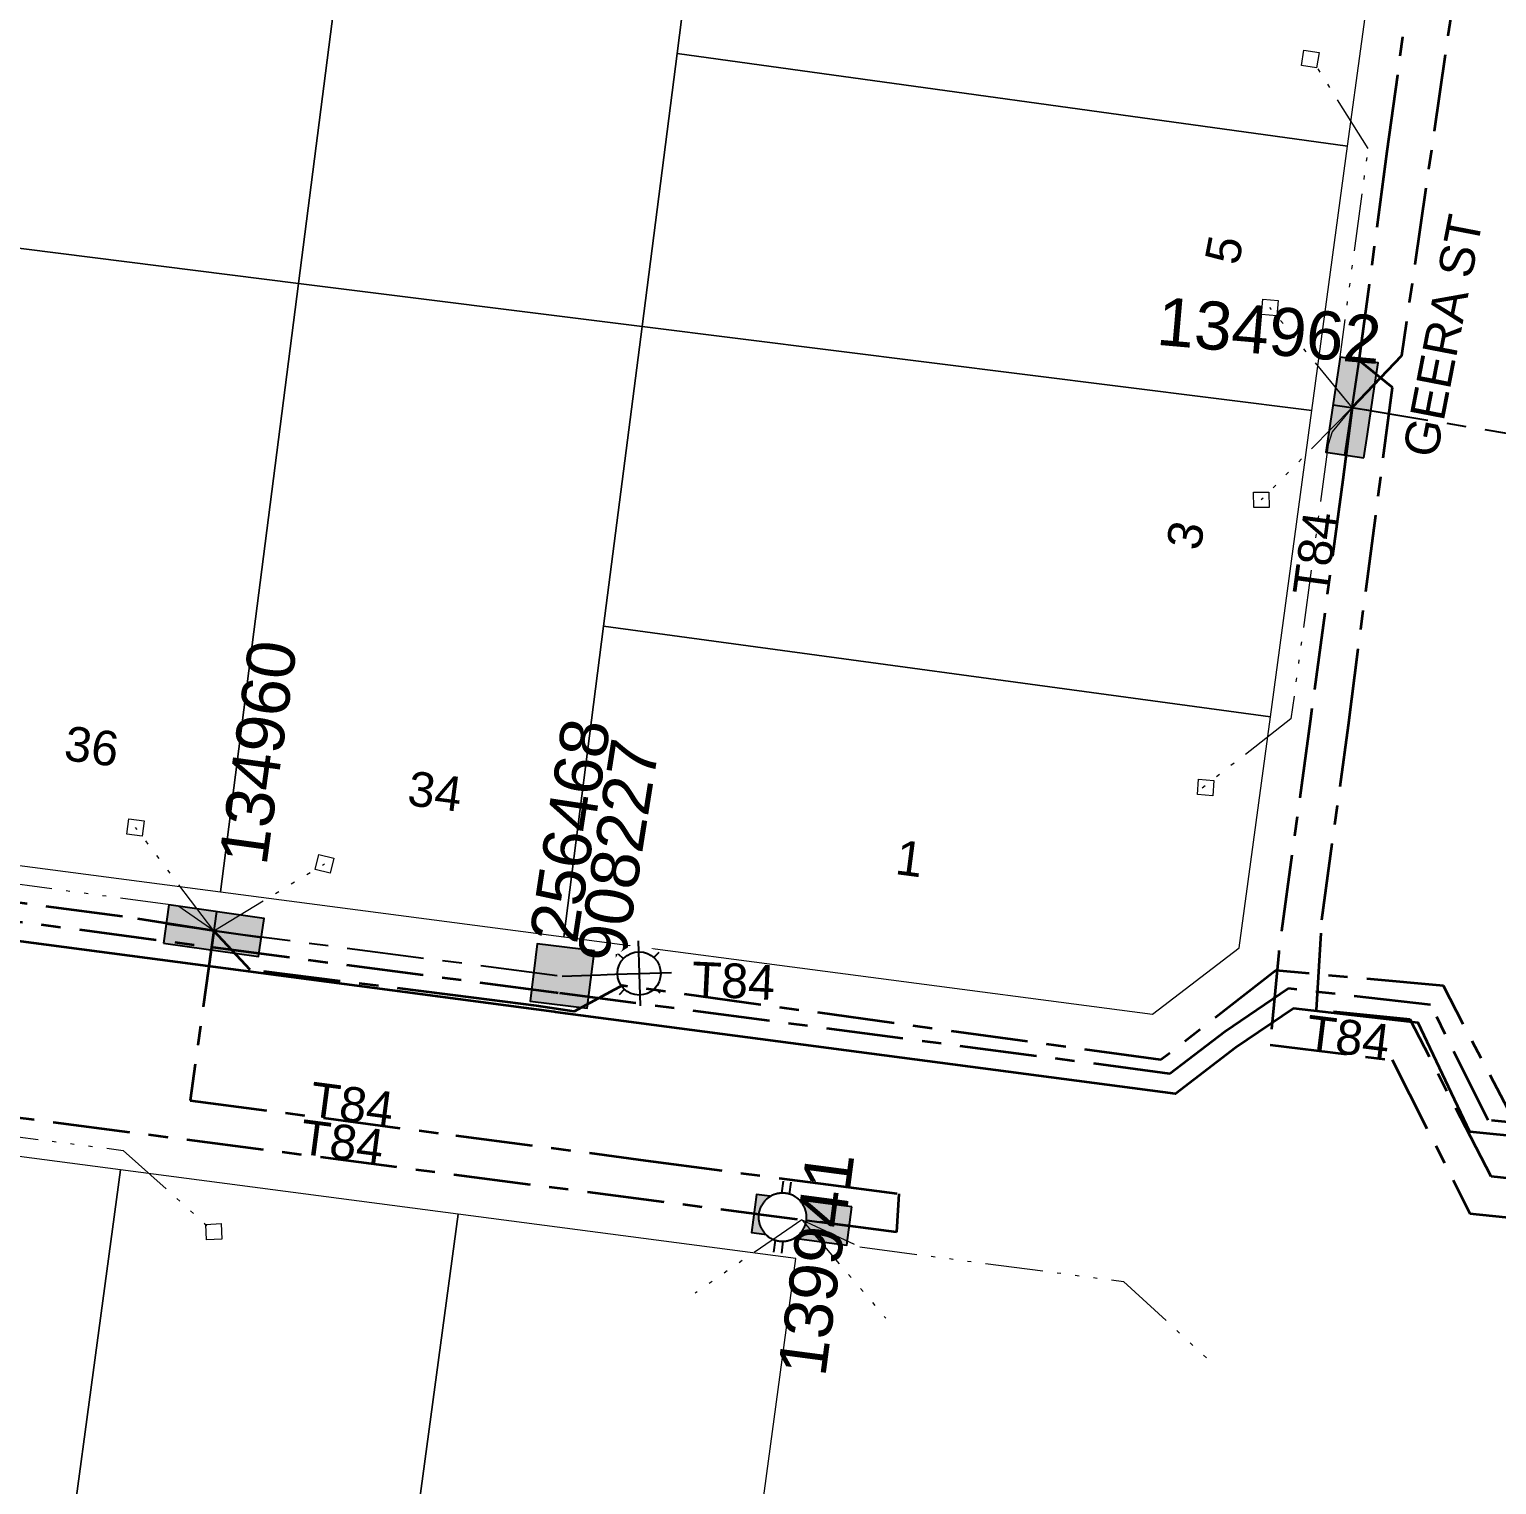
# Model space of a CAD drawing. Header units: metres. Extents: x 264899 to 270320, y 6185871 to 6191197.
# Drawn here: x 268320.3 to 268396.5, y 6186431.7 to 6186507.3 of the extents above; entities that cross this region are included whole.
import ezdxf
from ezdxf.enums import TextEntityAlignment as Align

# ---------------------------------------------------------------- set-up
doc = ezdxf.new("R2010")
doc.units = ezdxf.units.M
doc.linetypes.add('Cable Exist UG', pattern=[7, 4, -1, 1, -1])
doc.linetypes.add('PHANTOMX2', pattern=[6.6, 3, -0.75, 0.2, -0.75, 0.2, -0.75, 0.2, -0.75])
doc.layers.get('0').update_dxf_attribs({"color": 6})
for name, color, linetype, lineweight in [('_User_HV_Exist', 1, 'Continuous', 35), ('_User_LV_Exist', 5, 'Continuous', 35), ('Cadastre Land Parcels_SP_EXT', 118, 'Continuous', 15), ('Cadastre Roads_SP_EXT', 218, 'Continuous', 15), ('Mains_HV_EXT', 13, 'Continuous', 25), ('Mains_LV_EXT', 163, 'Continuous', 25), ('Mains_LV_SL_EXT', 135, 'Continuous', 25), ('Services_SP_EXT', 42, 'PHANTOMX2', 20)]:
    doc.layers.add(name, color=color, linetype=linetype, lineweight=lineweight)
for name, color, linetype in [('Equip_LV_EXT', 7, 'Continuous'), ('Equip_SP_SL_EXT', 7, 'Continuous'), ('SupportsUG_SP_LV_EXT', 7, 'Continuous'), ('SupportsUG_SP_LV_SL_EXT', 7, 'Continuous')]:
    doc.layers.add(name, color=color, linetype=linetype)
doc.layers.get('0').freeze()
doc.styles.add('COLUMN_LABEL', font='arial.ttf', dxfattribs={"height": 2})
doc.styles.add('iecARIAL', font='arial.ttf', dxfattribs={"height": 2})
doc.styles.add('POLE_LABEL', font='arial.ttf', dxfattribs={"height": 2})
doc.styles.add('SL_LABEL', font='arial.ttf', dxfattribs={"height": 2})
doc.styles.get("Standard").update_dxf_attribs({"font": 'arial.ttf'})
doc.linetypes.add('Cable E UG', pattern='A,5,-0.1,["E",Standard,S=1.5,R=0,X=0,Y=-0.75],-1.45', length=6.55)

# ---------------------------------------------------------------- blocks, each defined once
blk = doc.blocks.new('COLUMN_EXT')
blk.add_hatch(color=256).paths.add_polyline_path([(1.5, -1.5), (1.5, 1.5), (-1.5, 1.5), (-1.5, -1.5)])
blk.add_lwpolyline([(1.5, 1.5), (-1.5, 1.5), (-1.5, -1.5), (1.5, -1.5)], close=True)
at = {"flags": 1}
blk.add_attdef('Z', (-1.813, 2.351), '', height=0.2, rotation=180, dxfattribs=at)
at = {"flags": 9}
for tag, p in [('STREETNAME', (-1.813, 1.6)), ('SUBURB', (-1.813, 1.8)), ('NOTES', (-1.813, 2)), ('LOCATION', (-1.813, 1.4)), ('LEGEND', (-1.813, 1.2)), ('USAGE', (-1.813, 1)), ('STATE', (-1.813, 0.8)), ('COLUMN_TYPE', (-1.813, 0.4)), ('OWNED_BY', (-1.813, 0.6))]:
    blk.add_attdef(tag, text='', height=0.2, rotation=180, dxfattribs=at).set_placement(p, align=Align.MIDDLE_LEFT)
for tag, style, p in [('STRUCTURE_PLANT_NUMBER', 'POLE_LABEL', (-1.813, -0.031)), ('STREET_CODE', 'COLUMN_LABEL', (-1.813, 0.2))]:
    blk.add_attdef(tag, text='', height=0.2, rotation=180, dxfattribs=dict(at, style=style)).set_placement(p, align=Align.MIDDLE_LEFT)
at = {"style": 'COLUMN_LABEL', "width": 0.9, "flags": 8}
blk.add_attdef('ASSET_NUM', text='', height=2, rotation=270, dxfattribs=at).set_placement((2, -4), align=Align.MIDDLE_LEFT)
blk = doc.blocks.new('PILLAR_EXT')
blk.add_hatch(color=256).paths.add_polyline_path([(-2.5, 1), (-2.5, -1), (2.5, -1), (2.5, 1)])
for p, q in [((0, 1), (0, -1)), ((-2.5, 0), (2.5, 0))]:
    blk.add_line(p, q)
at = {"ltscale": 10}
blk.add_line((2.5, 0), (-2.5, 0), dxfattribs=at)
blk.add_lwpolyline([(-2.5, -1), (-1.25, -1), (1.25, -1), (2.5, -1), (2.5, 1), (-2.5, 1)], close=True)
at = {"width": 0.9, "flags": 8}
blk.add_attdef('ASSET_NUM', text='', height=2, rotation=90, dxfattribs=at).set_placement((-2, 4), align=Align.MIDDLE_LEFT)
for tag, p, flags in [('OWNED_BY', (0, -0.2), 9), ('STATE', (0, -0.4), 9), ('SUPPORT_TYPE', (0, -0.6), 9), ('USAGE', (0, -0.8), 9), ('LEGEND', (0, -1), 9), ('LOCATION', (0, -1.2), 9), ('NOTES', (0, -1.4), 9), ('PARENT', (0, -1.6), 9), ('STREETNAME', (0, -1.8), 9), ('SUBURB', (0, -2), 1)]:
    blk.add_attdef(tag, p, '', height=0.2, dxfattribs=dict(flags=flags))
blk = doc.blocks.new('SL_LANTERN_EXT')
at = {"flags": 9}
for tag, p in [('LRATECODE', (-7.4, 0)), ('LOUTREACHVOCAB', (-7.2, 0)), ('LOUTREACH', (-7, 0)), ('LANTNUMBER', (-6.6, 0)), ('LNEW', (-6.4, 0)), ('LMASTVOCAB', (-6.2, 0)), ('LMAST', (-6, 0)), ('LLAMPVOCAB', (-5.8, 0)), ('LLAMP', (-5.6, 0)), ('LEXIST', (-5.4, 0)), ('LCHARGE3PERCENT', (-5.2, 0)), ('LCHARGE3', (-5, 0)), ('LCHARGE2PERCENT', (-4.8, 0)), ('LCHARGE2', (-4.6, 0)), ('LCHARGE1PERCENT', (-4.4, 0)), ('LCHARGE1', (-4.2, 0)), ('LCATEGORY', (-4, 0)), ('LBRACKETVOCAB', (-3.8, 0)), ('LBRACKET', (-3.6, 0)), ('LKINGHEIGHT', (-3.4, 0)), ('CREPLACE', (-3.2, 0)), ('CREMOVE', (-3, 0)), ('CNUMBER', (-2.8, 0)), ('CNEW', (-2.6, 0)), ('CEXIST', (-2.4, 0)), ('USAGE', (-2.2, 0)), ('STATE', (-2, 0)), ('OWNED_BY', (-1.8, 0)), ('ORIENTATION', (-1.6, 0)), ('OPERATING_VOLTAGE', (-1.4, 0)), ('NO_PHASES', (-1.2, 0)), ('LANTERN_TYPE', (-1, 0)), ('LANTERN_PURPOSE', (-0.8, 0)), ('CONTROL_TYPE', (-0.6, 0)), ('CONSTRUCTED_VOLTAGE', (-0.4, 0))]:
    blk.add_attdef(tag, text='', height=0.001, rotation=270, dxfattribs=at).set_placement(p, align=Align.MIDDLE_LEFT)
at = {"style": 'SL_LABEL', "flags": 9}
blk.add_attdef('STREET_CODE', text='', height=0.001, rotation=270, dxfattribs=at).set_placement((0.001, 0), align=Align.MIDDLE_LEFT)
at = {"flags": 1}
blk.add_attdef('Z', (0, 0), '', height=0.001, rotation=270, dxfattribs=at)
at = {"width": 0.9}
blk.add_attdef('LNUMBER', text='', height=1, dxfattribs=at).set_placement((7, -1), align=Align.MIDDLE_LEFT)
at = {"flags": 9}
for tag, p in [('LREMOVE', (0, -7.6)), ('LREPLACE', (0, -7.8)), ('LTYPE', (0, -8)), ('LTYPEVOCAB', (0, -8.2)), ('LEGEND', (0, -8.4)), ('SUBURB', (0, -8.6)), ('STREETNAME', (0, -8.8)), ('LOCATION', (0, -9)), ('NOTES', (0, -9.2)), ('MAINTAINED_BY', (0, -9.863))]:
    blk.add_attdef(tag, text='', height=0.001, dxfattribs=at).set_placement(p, align=Align.MIDDLE_LEFT)
blk.add_attdef('OPERATED_BY', (0, -9.607), '', height=0.001, dxfattribs=at)
blk.add_wipeout([(5.688, 0), (5.061, -1.061), (4, -1.688), (2.939, -1.061), (2.313, 0), (2.939, 1.061), (4, 1.687), (5.061, 1.061)])
for p, q in [((4, 1.687), (4, 0)), ((2.939, 1.061), (3.205, 0.795)), ((5.061, 1.061), (4.795, 0.795)), ((0, 0), (4, 0)), ((4, 0), (5.688, 0)), ((4, 0), (4, -1.688)), ((2.939, -1.061), (3.205, -0.795)), ((5.061, -1.061), (4.795, -0.795))]:
    blk.add_line(p, q)
blk.add_circle((4, 0), 1.125)
blk = doc.blocks.new('CCP_EXT')
at = {"flags": 9}
for tag, p in [('USAGE', (0, -1.2)), ('LEGEND', (0, -1.4)), ('LIFE_SUPPORT', (0, -1.6)), ('STATE', (0, -1.8)), ('NOTES', (0, -2))]:
    blk.add_attdef(tag, text='', height=0.2, dxfattribs=at).set_placement(p, align=Align.MIDDLE_LEFT)
blk.add_wipeout([(0, 0.566), (0.566, 0), (0, -0.566), (-0.566, 0)])
blk.add_lwpolyline([(-0.566, 0), (0, 0.566), (0.566, 0), (0, -0.566), (-0.566, 0)])
at = {"flags": 1}
blk.add_attdef('Z', (0, 0), '', height=0.2, dxfattribs=at)
at = {"flags": 9}
for tag, p in [('CCP_TYPE', (0, 0)), ('OPERATING_VOLTAGE', (0, -0.6)), ('ORIENTATION', (0, -0.8)), ('CONSTRUCTED_VOLTAGE', (0, -0.2)), ('NO_PHASES', (0, -0.4)), ('OWNED_BY', (0, -1))]:
    blk.add_attdef(tag, text='', height=0.2, dxfattribs=at).set_placement(p, align=Align.MIDDLE_LEFT)
blk = doc.blocks.new('LV_UG_LINKS_OPEN_EXT')
at = {"layer": 'Equip_LV_EXT'}
for tag, height, flags, p in [('CONSTRUCTED_VOLTAGE', 0.167, 9, (3.167, -1.833)), ('NO_PHASES', 0.167, 9, (3.167, -2)), ('OPERATING_VOLTAGE', 0.2, 9, (3, -2.6)), ('ORIENTATION', 0.2, 9, (3, -2.8)), ('STATE', 0.2, 9, (3, -3)), ('SWITCH_TYPE', 0.2, 9, (3, -3.2)), ('OWNED_BY', 0.2, 9, (3, -3.8)), ('USAGE', 0.2, 9, (3, -3.4)), ('NOTES', 0.2, 9, (3, -3.6)), ('TYPE', 0.2, 9, (3, -4.6)), ('OPERATED_BY', 0.2, 9, (3, -4)), ('MAINTAINED_BY', 0.2, 9, (3, -4.2)), ('NUMBER_OF_PHASES', 0.2, 9, (3, -4.4)), ('Z', 0.2, 1, (3, -4.8))]:
    blk.add_attdef(tag, text='', height=height, dxfattribs=dict(at, flags=flags)).set_placement(p, align=Align.MIDDLE_LEFT)
blk.add_wipeout([(4, 1.25), (3.969, 1.25), (3.939, 1.248), (3.908, 1.247), (3.877, 1.244), (3.847, 1.241), (3.817, 1.236), (3.786, 1.232), (3.756, 1.226), (3.726, 1.22), (3.696, 1.213), (3.667, 1.205), (3.637, 1.196), (3.608, 1.187), (3.579, 1.177), (3.55, 1.166), (3.522, 1.155), (3.493, 1.143), (3.466, 1.13), (3.438, 1.117), (3.411, 1.102), (3.384, 1.088), (3.357, 1.072), (3.331, 1.056), (3.306, 1.039), (3.28, 1.022), (3.255, 1.004), (3.231, 0.985), (3.207, 0.966), (3.184, 0.947), (3.161, 0.926), (3.138, 0.905), (3.116, 0.884), (3.095, 0.862), (3.074, 0.839), (3.053, 0.816), (3.034, 0.793), (3.015, 0.769), (2.996, 0.745), (2.978, 0.72), (2.961, 0.694), (2.944, 0.669), (2.928, 0.643), (2.912, 0.616), (2.898, 0.589), (2.883, 0.562), (2.87, 0.534), (2.857, 0.507), (2.845, 0.478), (2.834, 0.45), (2.823, 0.421), (2.813, 0.392), (2.804, 0.363), (2.795, 0.333), (2.787, 0.304), (2.78, 0.274), (2.774, 0.244), (2.768, 0.214), (2.764, 0.183), (2.759, 0.153), (2.756, 0.123), (2.753, 0.092), (2.752, 0.061), (2.75, 0.031), (2.75, 0), (2.75, -0.031), (2.752, -0.061), (2.753, -0.092), (2.756, -0.123), (2.759, -0.153), (2.764, -0.183), (2.768, -0.214), (2.774, -0.244), (2.78, -0.274), (2.787, -0.304), (2.795, -0.333), (2.804, -0.363), (2.813, -0.392), (2.823, -0.421), (2.834, -0.45), (2.845, -0.478), (2.857, -0.507), (2.87, -0.534), (2.883, -0.562), (2.898, -0.589), (2.912, -0.616), (2.928, -0.643), (2.944, -0.669), (2.961, -0.694), (2.978, -0.72), (2.996, -0.745), (3.015, -0.769), (3.034, -0.793), (3.053, -0.816), (3.074, -0.839), (3.095, -0.862), (3.116, -0.884), (3.138, -0.905), (3.161, -0.926), (3.184, -0.947), (3.207, -0.966), (3.231, -0.985), (3.255, -1.004), (3.28, -1.022), (3.306, -1.039), (3.331, -1.056), (3.357, -1.072), (3.384, -1.088), (3.411, -1.102), (3.438, -1.117), (3.466, -1.13), (3.493, -1.143), (3.522, -1.155), (3.55, -1.166), (3.579, -1.177), (3.608, -1.187), (3.637, -1.196), (3.667, -1.205), (3.696, -1.213), (3.726, -1.22), (3.756, -1.226), (3.786, -1.232), (3.817, -1.236), (3.847, -1.241), (3.877, -1.244), (3.908, -1.247), (3.939, -1.248), (3.969, -1.25), (4, -1.25), (4.031, -1.25), (4.061, -1.248), (4.092, -1.247), (4.123, -1.244), (4.153, -1.241), (4.183, -1.236), (4.214, -1.232), (4.244, -1.226), (4.274, -1.22), (4.304, -1.213), (4.333, -1.205), (4.363, -1.196), (4.392, -1.187), (4.421, -1.177), (4.45, -1.166), (4.478, -1.155), (4.507, -1.143), (4.534, -1.13), (4.562, -1.117), (4.589, -1.102), (4.616, -1.088), (4.643, -1.072), (4.669, -1.056), (4.694, -1.039), (4.72, -1.022), (4.745, -1.004), (4.769, -0.985), (4.793, -0.966), (4.816, -0.947), (4.839, -0.926), (4.862, -0.905), (4.884, -0.884), (4.905, -0.862), (4.926, -0.839), (4.947, -0.816), (4.966, -0.793), (4.985, -0.769), (5.004, -0.745), (5.022, -0.72), (5.039, -0.694), (5.056, -0.669), (5.072, -0.643), (5.088, -0.616), (5.102, -0.589), (5.117, -0.562), (5.13, -0.534), (5.143, -0.507), (5.155, -0.478), (5.166, -0.45), (5.177, -0.421), (5.187, -0.392), (5.196, -0.363), (5.205, -0.333), (5.213, -0.304), (5.22, -0.274), (5.226, -0.244), (5.232, -0.214), (5.236, -0.183), (5.241, -0.153), (5.244, -0.123), (5.247, -0.092), (5.248, -0.061), (5.25, -0.031), (5.25, 0), (5.25, 0.031), (5.248, 0.061), (5.247, 0.092), (5.244, 0.123), (5.241, 0.153), (5.236, 0.183), (5.232, 0.214), (5.226, 0.244), (5.22, 0.274), (5.213, 0.304), (5.205, 0.333), (5.196, 0.363), (5.187, 0.392), (5.177, 0.421), (5.166, 0.45), (5.155, 0.478), (5.143, 0.507), (5.13, 0.534), (5.117, 0.562), (5.102, 0.589), (5.088, 0.616), (5.072, 0.643), (5.056, 0.669), (5.039, 0.694), (5.022, 0.72), (5.004, 0.745), (4.985, 0.769), (4.966, 0.793), (4.947, 0.816), (4.926, 0.839), (4.905, 0.862), (4.884, 0.884), (4.862, 0.905), (4.839, 0.926), (4.816, 0.947), (4.793, 0.966), (4.769, 0.985), (4.745, 1.004), (4.72, 1.022), (4.694, 1.039), (4.669, 1.056), (4.643, 1.072), (4.616, 1.088), (4.589, 1.102), (4.562, 1.117), (4.534, 1.13), (4.507, 1.143), (4.478, 1.155), (4.45, 1.166), (4.421, 1.177), (4.392, 1.187), (4.363, 1.196), (4.333, 1.205), (4.304, 1.213), (4.274, 1.22), (4.244, 1.226), (4.214, 1.232), (4.183, 1.236), (4.153, 1.241), (4.123, 1.244), (4.092, 1.247), (4.061, 1.248), (4.031, 1.25)]).dxf.layer = 'Equip_LV_EXT'
for p, q in [((3.792, 1.863), (3.792, 1.232)), ((4.208, 1.863), (4.208, 1.232)), ((3.792, -1.232), (3.792, -1.863)), ((4.208, -1.232), (4.208, -1.863))]:
    blk.add_line(p, q, dxfattribs=at)
at = {"layer": 'Equip_LV_EXT', "flags": 128}
blk.add_lwpolyline([(4, 1.25), (3.969, 1.25), (3.939, 1.248), (3.908, 1.247), (3.877, 1.244), (3.847, 1.241), (3.817, 1.236), (3.786, 1.232), (3.756, 1.226), (3.726, 1.22), (3.696, 1.213), (3.667, 1.205), (3.637, 1.196), (3.608, 1.187), (3.579, 1.177), (3.55, 1.166), (3.522, 1.155), (3.493, 1.143), (3.466, 1.13), (3.438, 1.117), (3.411, 1.102), (3.384, 1.088), (3.357, 1.072), (3.331, 1.056), (3.306, 1.039), (3.28, 1.022), (3.255, 1.004), (3.231, 0.985), (3.207, 0.966), (3.184, 0.947), (3.161, 0.926), (3.138, 0.905), (3.116, 0.884), (3.095, 0.862), (3.074, 0.839), (3.053, 0.816), (3.034, 0.793), (3.015, 0.769), (2.996, 0.745), (2.978, 0.72), (2.961, 0.694), (2.944, 0.669), (2.928, 0.643), (2.912, 0.616), (2.898, 0.589), (2.883, 0.562), (2.87, 0.534), (2.857, 0.507), (2.845, 0.478), (2.834, 0.45), (2.823, 0.421), (2.813, 0.392), (2.804, 0.363), (2.795, 0.333), (2.787, 0.304), (2.78, 0.274), (2.774, 0.244), (2.768, 0.214), (2.764, 0.183), (2.759, 0.153), (2.756, 0.123), (2.753, 0.092), (2.752, 0.061), (2.75, 0.031), (2.75, 0), (2.75, -0.031), (2.752, -0.061), (2.753, -0.092), (2.756, -0.123), (2.759, -0.153), (2.764, -0.183), (2.768, -0.214), (2.774, -0.244), (2.78, -0.274), (2.787, -0.304), (2.795, -0.333), (2.804, -0.363), (2.813, -0.392), (2.823, -0.421), (2.834, -0.45), (2.845, -0.478), (2.857, -0.507), (2.87, -0.534), (2.883, -0.562), (2.898, -0.589), (2.912, -0.616), (2.928, -0.643), (2.944, -0.669), (2.961, -0.694), (2.978, -0.72), (2.996, -0.745), (3.015, -0.769), (3.034, -0.793), (3.053, -0.816), (3.074, -0.839), (3.095, -0.862), (3.116, -0.884), (3.138, -0.905), (3.161, -0.926), (3.184, -0.947), (3.207, -0.966), (3.231, -0.985), (3.255, -1.004), (3.28, -1.022), (3.306, -1.039), (3.331, -1.056), (3.357, -1.072), (3.384, -1.088), (3.411, -1.102), (3.438, -1.117), (3.466, -1.13), (3.493, -1.143), (3.522, -1.155), (3.55, -1.166), (3.579, -1.177), (3.608, -1.187), (3.637, -1.196), (3.667, -1.205), (3.696, -1.213), (3.726, -1.22), (3.756, -1.226), (3.786, -1.232), (3.817, -1.236), (3.847, -1.241), (3.877, -1.244), (3.908, -1.247), (3.939, -1.248), (3.969, -1.25), (4, -1.25), (4.031, -1.25), (4.061, -1.248), (4.092, -1.247), (4.123, -1.244), (4.153, -1.241), (4.183, -1.236), (4.214, -1.232), (4.244, -1.226), (4.274, -1.22), (4.304, -1.213), (4.333, -1.205), (4.363, -1.196), (4.392, -1.187), (4.421, -1.177), (4.45, -1.166), (4.478, -1.155), (4.507, -1.143), (4.534, -1.13), (4.562, -1.117), (4.589, -1.102), (4.616, -1.088), (4.643, -1.072), (4.669, -1.056), (4.694, -1.039), (4.72, -1.022), (4.745, -1.004), (4.769, -0.985), (4.793, -0.966), (4.816, -0.947), (4.839, -0.926), (4.862, -0.905), (4.884, -0.884), (4.905, -0.862), (4.926, -0.839), (4.947, -0.816), (4.966, -0.793), (4.985, -0.769), (5.004, -0.745), (5.022, -0.72), (5.039, -0.694), (5.056, -0.669), (5.072, -0.643), (5.088, -0.616), (5.102, -0.589), (5.117, -0.562), (5.13, -0.534), (5.143, -0.507), (5.155, -0.478), (5.166, -0.45), (5.177, -0.421), (5.187, -0.392), (5.196, -0.363), (5.205, -0.333), (5.213, -0.304), (5.22, -0.274), (5.226, -0.244), (5.232, -0.214), (5.236, -0.183), (5.241, -0.153), (5.244, -0.123), (5.247, -0.092), (5.248, -0.061), (5.25, -0.031), (5.25, 0), (5.25, 0.031), (5.248, 0.061), (5.247, 0.092), (5.244, 0.123), (5.241, 0.153), (5.236, 0.183), (5.232, 0.214), (5.226, 0.244), (5.22, 0.274), (5.213, 0.304), (5.205, 0.333), (5.196, 0.363), (5.187, 0.392), (5.177, 0.421), (5.166, 0.45), (5.155, 0.478), (5.143, 0.507), (5.13, 0.534), (5.117, 0.562), (5.102, 0.589), (5.088, 0.616), (5.072, 0.643), (5.056, 0.669), (5.039, 0.694), (5.022, 0.72), (5.004, 0.745), (4.985, 0.769), (4.966, 0.793), (4.947, 0.816), (4.926, 0.839), (4.905, 0.862), (4.884, 0.884), (4.862, 0.905), (4.839, 0.926), (4.816, 0.947), (4.793, 0.966), (4.769, 0.985), (4.745, 1.004), (4.72, 1.022), (4.694, 1.039), (4.669, 1.056), (4.643, 1.072), (4.616, 1.088), (4.589, 1.102), (4.562, 1.117), (4.534, 1.13), (4.507, 1.143), (4.478, 1.155), (4.45, 1.166), (4.421, 1.177), (4.392, 1.187), (4.363, 1.196), (4.333, 1.205), (4.304, 1.213), (4.274, 1.22), (4.244, 1.226), (4.214, 1.232), (4.183, 1.236), (4.153, 1.241), (4.123, 1.244), (4.092, 1.247), (4.061, 1.248), (4.031, 1.25)], close=True, dxfattribs=at)
at = {"layer": 'Equip_LV_EXT', "flags": 9}
blk.add_attdef('ACTUAL_STATUS', text='', height=0.167, dxfattribs=at).set_placement((3.167, -1.667), align=Align.MIDDLE_LEFT)

msp = doc.modelspace()

# ---------------------------------------------------------------- linework, layer by layer
at = {"layer": 'Cadastre Land Parcels_SP_EXT', "linetype": 'Continuous'}
for points in [[(268337.97, 6186523.119), (268320.124, 6186525.499), (268316.384, 6186496.327), (268334.248, 6186494.086), (268337.97, 6186523.119)], [(268353.93, 6186506.028), (268355.816, 6186520.74), (268337.97, 6186523.119), (268334.248, 6186494.086), (268352.111, 6186491.844), (268353.93, 6186506.028)], [(268390.267, 6186512.111), (268386.84, 6186516.603), (268355.816, 6186520.74), (268353.93, 6186506.028), (268388.791, 6186501.213), (268390.267, 6186512.111)], [(268388.791, 6186501.213), (268353.93, 6186506.028), (268352.111, 6186491.844), (268386.929, 6186487.476), (268388.791, 6186501.213)], [(268334.248, 6186494.086), (268316.384, 6186496.327), (268312.344, 6186464.812), (268330.194, 6186462.47), (268334.248, 6186494.086)], [(268350.113, 6186476.264), (268352.111, 6186491.845), (268334.248, 6186494.086), (268330.194, 6186462.47), (268348.044, 6186460.128), (268350.113, 6186476.264)], [(268386.929, 6186487.476), (268352.111, 6186491.845), (268350.113, 6186476.264), (268384.775, 6186471.567), (268386.929, 6186487.476)], [(268383.148, 6186459.559), (268384.775, 6186471.567), (268350.113, 6186476.264), (268348.044, 6186460.128), (268378.643, 6186456.114), (268383.148, 6186459.559)], [(268325.006, 6186448.02), (268307.454, 6186450.323), (268303.484, 6186420.906), (268309.066, 6186420.174), (268321.035, 6186418.603), (268325.006, 6186448.02)], [(268342.56, 6186445.717), (268325.006, 6186448.02), (268321.035, 6186418.603), (268338.585, 6186416.299), (268342.56, 6186445.717)], [(268360.112, 6186443.414), (268342.56, 6186445.717), (268338.585, 6186416.299), (268348.656, 6186414.978), (268356.136, 6186413.996), (268360.112, 6186443.414)]]:
    msp.add_lwpolyline(points, close=True, dxfattribs=at)
at = {"layer": 'Mains_LV_SL_EXT', "linetype": 'Cable Exist UG'}
msp.add_lwpolyline([(268389.02, 6186487.633), (268398.5, 6186486.063)], dxfattribs=at)

# ---------------------------------------------------------------- block references
at = {"layer": 'SupportsUG_SP_LV_EXT'}
ref = msp.add_blockref('PILLAR_EXT', (268389.02, 6186487.633), dxfattribs=dict(at, rotation=81.49606493852379))
ref.add_attrib('ASSET_NUM', '134962', dxfattribs={"layer": '0', "height": 2.5, "rotation": 355.00898, "style": 'iecARIAL'}).set_placement((268390.52, 6186491.133), align=Align.MIDDLE_RIGHT)
ref = msp.add_blockref('PILLAR_EXT', (268329.845, 6186460.446), dxfattribs=dict(at, rotation=351.95914318268))
ref.add_attrib('ASSET_NUM', '134960', dxfattribs={"layer": '0', "height": 2.5, "rotation": 82.11084, "style": 'iecARIAL'}).set_placement((268331.345, 6186463.946), align=Align.MIDDLE_LEFT)
ref = msp.add_blockref('PILLAR_EXT', (268360.414, 6186445.424), dxfattribs=dict(at, rotation=172.5030463650161))
ref.add_attrib('ASSET_NUM', '139941', dxfattribs={"layer": '0', "height": 2.5, "rotation": 82.50305, "style": 'iecARIAL'}).set_placement((268361.914, 6186448.924), align=Align.MIDDLE_RIGHT)
at = {"layer": 'SupportsUG_SP_LV_SL_EXT'}
ref = msp.add_blockref('COLUMN_EXT', (268347.96, 6186458.091), dxfattribs=dict(at, rotation=352.9623057477299))
ref.add_attrib('ASSET_NUM', '908227', dxfattribs={"layer": '0', "height": 2.5, "rotation": 81.02737, "style": 'COLUMN_LABEL'}).set_placement((268349.96, 6186458.841), align=Align.MIDDLE_LEFT)

# ---------------------------------------------------------------- texts
at = {"layer": 'Cadastre Land Parcels_SP_EXT'}
for s, rotation, p in [('5', 79.00749, (268383.112, 6186494.972)), ('3', 79.01195, (268381.104, 6186480.143)), ('36', 352.60559, (268321.999, 6186469.322)), ('34', 352.6082, (268339.849, 6186466.98)), ('1', 352.6064, (268365.213, 6186463.397))]:
    msp.add_text(s, height=1.8, rotation=rotation, dxfattribs=at).set_placement(p)
at = {"layer": 'Cadastre Roads_SP_EXT'}
msp.add_text('GEERA ST', height=1.8, rotation=79.01195, dxfattribs=at).set_placement((268393.404, 6186484.949))
at = {"layer": 'Mains_LV_EXT'}
for rotation, p in [(82.28004, (268387.711, 6186477.786)), (357.29208, (268354.652, 6186457.05)), (352.94215, (268386.554, 6186454.292)), (352.50002, (268334.767, 6186450.818)), (352.50305, (268334.259, 6186448.866))]:
    msp.add_text('T84', height=1.8, rotation=rotation, dxfattribs=at).set_placement(p)

# ---------------------------------------------------------------- next in the draw order: block references
at = {"layer": 'Equip_LV_EXT', "rotation": 172.3114271820436}
msp.add_blockref('LV_UG_LINKS_OPEN_EXT', (268363.377, 6186445.024), dxfattribs=at)
at = {"layer": 'Equip_SP_SL_EXT'}
ref = msp.add_blockref('SL_LANTERN_EXT', (268347.96, 6186458.091), dxfattribs=dict(at, rotation=1.934932407295195))
ref.add_attrib('ASSET_NUM', '256468', dxfattribs={"layer": '0', "height": 2.5, "rotation": 81.33826, "style": 'iecARIAL'}).set_placement((268349.46, 6186459.591), align=Align.BOTTOM_LEFT)
at = {"layer": 'Services_SP_EXT'}
for p, rotation in [((268386.846, 6186505.748), 305.8376530504084), ((268384.746, 6186492.828), 309.4551954384211), ((268384.302, 6186482.838), 45.45519581581777), ((268381.412, 6186467.888), 41.05481357707159), ((268325.782, 6186465.807), 307.1435864476996), ((268335.603, 6186463.924), 211.1435865757396), ((268329.847, 6186444.803), 138.0374224403989)]:
    msp.add_blockref('CCP_EXT', p, dxfattribs=dict(at, rotation=rotation))

# ---------------------------------------------------------------- next in the draw order: linework, layer by layer
at = {"layer": '_User_HV_Exist', "linetype": 'Cable Exist UG'}
msp.add_lwpolyline([(268407.219, 6186449.487), (268396.102, 6186450.596), (268393.104, 6186456.591), (268385.712, 6186457.44), (268382.401, 6186455.189), (268379.554, 6186453.014), (268347.743, 6186457.208), (268347.665, 6186457.217), (268294.209, 6186464.264), (268276.356, 6186466.618), (268260.623, 6186468.78), (268247.851, 6186470.419)], dxfattribs=at)
at = {"layer": '_User_HV_Exist', "linetype": 'Cable E UG'}
msp.add_lwpolyline([(268406.826, 6186448.833), (268395.147, 6186449.998), (268392.452, 6186455.659), (268385.967, 6186456.404), (268382.986, 6186454.377), (268379.833, 6186451.968), (268347.617, 6186456.216), (268347.539, 6186456.225), (268294.078, 6186463.273), (268276.223, 6186465.627), (268260.491, 6186467.788), (268247.858, 6186469.41)], dxfattribs=at)
at = {"layer": '_User_LV_Exist', "linetype": 'Cable Exist UG'}
for points in [[(268341.076, 6186534.429), (268339.123, 6186533.464), (268338.752, 6186528.686), (268339.763, 6186528.613), (268339.763, 6186528.613), (268359.421, 6186526.031), (268359.421, 6186526.031), (268360.458, 6186523.946), (268389.231, 6186519.907), (268394.866, 6186512.882), (268391.589, 6186490.316), (268389.02, 6186487.633)], [(268399.834, 6186447.299), (268396.246, 6186447.67), (268392.035, 6186455.834), (268387.178, 6186456.325), (268387.454, 6186461.01), (268387.454, 6186461.01), (268388.826, 6186471.134), (268391.114, 6186488.676), (268389.391, 6186490.073), (268390.853, 6186500.953), (268392.442, 6186512.67), (268388.511, 6186517.823), (268358.964, 6186522.231), (268357.988, 6186524.287), (268355.256, 6186524.601), (268353.882, 6186522.914), (268353.882, 6186522.914), (268338.227, 6186525.124), (268321.257, 6186527.389), (268320.396, 6186527.289)], [(268389.02, 6186487.633), (268388.537, 6186483.879), (268388.537, 6186483.879), (268386.834, 6186471.315), (268385.206, 6186459.31), (268384.763, 6186454.514), (268391.103, 6186453.729), (268395.149, 6186445.758), (268401.095, 6186445.12), (268406.721, 6186444.483), (268409.769, 6186444.181), (268412.649, 6186450.591)], [(268329.845, 6186460.446), (268325.097, 6186461.189), (268325.097, 6186461.189), (268297.682, 6186464.803), (268295.76, 6186463.269), (268277.464, 6186465.684), (268276.136, 6186467.541)], [(268329.845, 6186460.446), (268328.619, 6186451.627), (268328.619, 6186451.627), (268342.437, 6186449.808), (268352.292, 6186448.511), (268352.292, 6186448.511), (268360.713, 6186447.389), (268360.713, 6186447.389), (268361.391, 6186447.303), (268365.454, 6186446.771), (268365.336, 6186444.776), (268365.336, 6186444.776), (268360.414, 6186445.424)], [(268412.649, 6186450.591), (268410.206, 6186450.559), (268408.636, 6186450.649), (268402.929, 6186451.284), (268400.73, 6186449.234), (268398.055, 6186449.399), (268393.765, 6186457.577), (268385.065, 6186458.378), (268379.087, 6186453.729), (268351.07, 6186457.593), (268348.586, 6186456.255), (268346.622, 6186456.535), (268343.366, 6186456.962), (268343.366, 6186456.962), (268331.731, 6186458.414), (268329.845, 6186460.446)], [(268307.622, 6186452.31), (268360.414, 6186445.424)]]:
    msp.add_lwpolyline(points, dxfattribs=at)
at = {"layer": 'Mains_HV_EXT', "linetype": 'Cable Exist UG'}
msp.add_lwpolyline([(268407.219, 6186449.487), (268396.102, 6186450.596), (268393.104, 6186456.591), (268385.712, 6186457.44), (268382.401, 6186455.189), (268379.554, 6186453.014), (268347.743, 6186457.208), (268347.665, 6186457.217), (268294.209, 6186464.264), (268276.356, 6186466.618), (268260.623, 6186468.78), (268247.851, 6186470.419)], dxfattribs=at)
at = {"layer": 'Mains_HV_EXT', "linetype": 'Cable E UG'}
msp.add_lwpolyline([(268406.826, 6186448.833), (268395.147, 6186449.998), (268392.452, 6186455.659), (268385.967, 6186456.404), (268382.986, 6186454.377), (268379.833, 6186451.968), (268347.617, 6186456.216), (268347.539, 6186456.225), (268294.078, 6186463.273), (268276.223, 6186465.627), (268260.491, 6186467.788), (268247.858, 6186469.41)], dxfattribs=at)
at = {"layer": 'Mains_LV_EXT', "linetype": 'Cable Exist UG'}
for points in [[(268341.076, 6186534.429), (268339.123, 6186533.464), (268338.752, 6186528.686), (268339.763, 6186528.613), (268339.763, 6186528.613), (268359.421, 6186526.031), (268359.421, 6186526.031), (268360.458, 6186523.946), (268389.231, 6186519.907), (268394.866, 6186512.882), (268391.589, 6186490.316), (268389.02, 6186487.633)], [(268399.834, 6186447.299), (268396.246, 6186447.67), (268392.035, 6186455.834), (268387.178, 6186456.325), (268387.454, 6186461.01), (268387.454, 6186461.01), (268388.826, 6186471.134), (268391.114, 6186488.676), (268389.391, 6186490.073), (268390.853, 6186500.953), (268392.442, 6186512.67), (268388.511, 6186517.823), (268358.964, 6186522.231), (268357.988, 6186524.287), (268355.256, 6186524.601), (268353.882, 6186522.914), (268353.882, 6186522.914), (268338.227, 6186525.124), (268321.257, 6186527.389), (268320.396, 6186527.289)], [(268389.02, 6186487.633), (268388.537, 6186483.879), (268388.537, 6186483.879), (268386.834, 6186471.315), (268385.206, 6186459.31), (268384.763, 6186454.514), (268391.103, 6186453.729), (268395.149, 6186445.758), (268401.095, 6186445.12), (268406.721, 6186444.483), (268409.769, 6186444.181), (268412.649, 6186450.591)], [(268329.845, 6186460.446), (268325.097, 6186461.189), (268325.097, 6186461.189), (268297.682, 6186464.803), (268295.76, 6186463.269), (268277.464, 6186465.684), (268276.136, 6186467.541)], [(268329.845, 6186460.446), (268328.619, 6186451.627), (268328.619, 6186451.627), (268342.437, 6186449.808), (268352.292, 6186448.511), (268352.292, 6186448.511), (268360.713, 6186447.389), (268360.713, 6186447.389), (268361.391, 6186447.303), (268365.454, 6186446.771), (268365.336, 6186444.776), (268365.336, 6186444.776), (268360.414, 6186445.424)], [(268412.649, 6186450.591), (268410.206, 6186450.559), (268408.636, 6186450.649), (268402.929, 6186451.284), (268400.73, 6186449.234), (268398.055, 6186449.399), (268393.765, 6186457.577), (268385.065, 6186458.378), (268379.087, 6186453.729), (268351.07, 6186457.593), (268348.586, 6186456.255), (268346.622, 6186456.535), (268343.366, 6186456.962), (268343.366, 6186456.962), (268331.731, 6186458.414), (268329.845, 6186460.446)], [(268307.622, 6186452.31), (268360.414, 6186445.424)]]:
    msp.add_lwpolyline(points, dxfattribs=at)
at = {"layer": 'Mains_LV_SL_EXT', "linetype": 'Cable Exist UG'}
msp.add_lwpolyline([(268329.845, 6186460.446), (268347.96, 6186458.091)], dxfattribs=at)
at = {"layer": 'Services_SP_EXT'}
for points in [[(268389.02, 6186487.633), (268388.174, 6186488.66), (268388.254, 6186489.234), (268388.254, 6186489.234), (268389.862, 6186501.087), (268386.906, 6186505.808)], [(268389.02, 6186487.633), (268384.746, 6186492.828)], [(268389.02, 6186487.633), (268387.993, 6186486.365), (268387.777, 6186485.72), (268387.777, 6186485.72), (268385.843, 6186471.449), (268381.11, 6186467.768)], [(268389.02, 6186487.633), (268384.302, 6186482.838)], [(268329.845, 6186460.446), (268327.971, 6186461.738), (268312.424, 6186463.823), (268308.289, 6186468.568)], [(268329.845, 6186460.446), (268325.782, 6186465.807)], [(268329.845, 6186460.446), (268335.603, 6186463.924)], [(268307.622, 6186452.31), (268311.189, 6186450.834), (268311.189, 6186450.834), (268325.144, 6186449.032), (268329.847, 6186444.803)], [(268360.414, 6186445.424), (268354.87, 6186441.615)], [(268360.414, 6186445.424), (268364.784, 6186440.31)], [(268360.414, 6186445.424), (268363.427, 6186444.019), (268363.427, 6186444.019), (268377.142, 6186442.213), (268381.625, 6186438.093)]]:
    msp.add_lwpolyline(points, dxfattribs=at)

doc.saveas('drawing.dxf')
